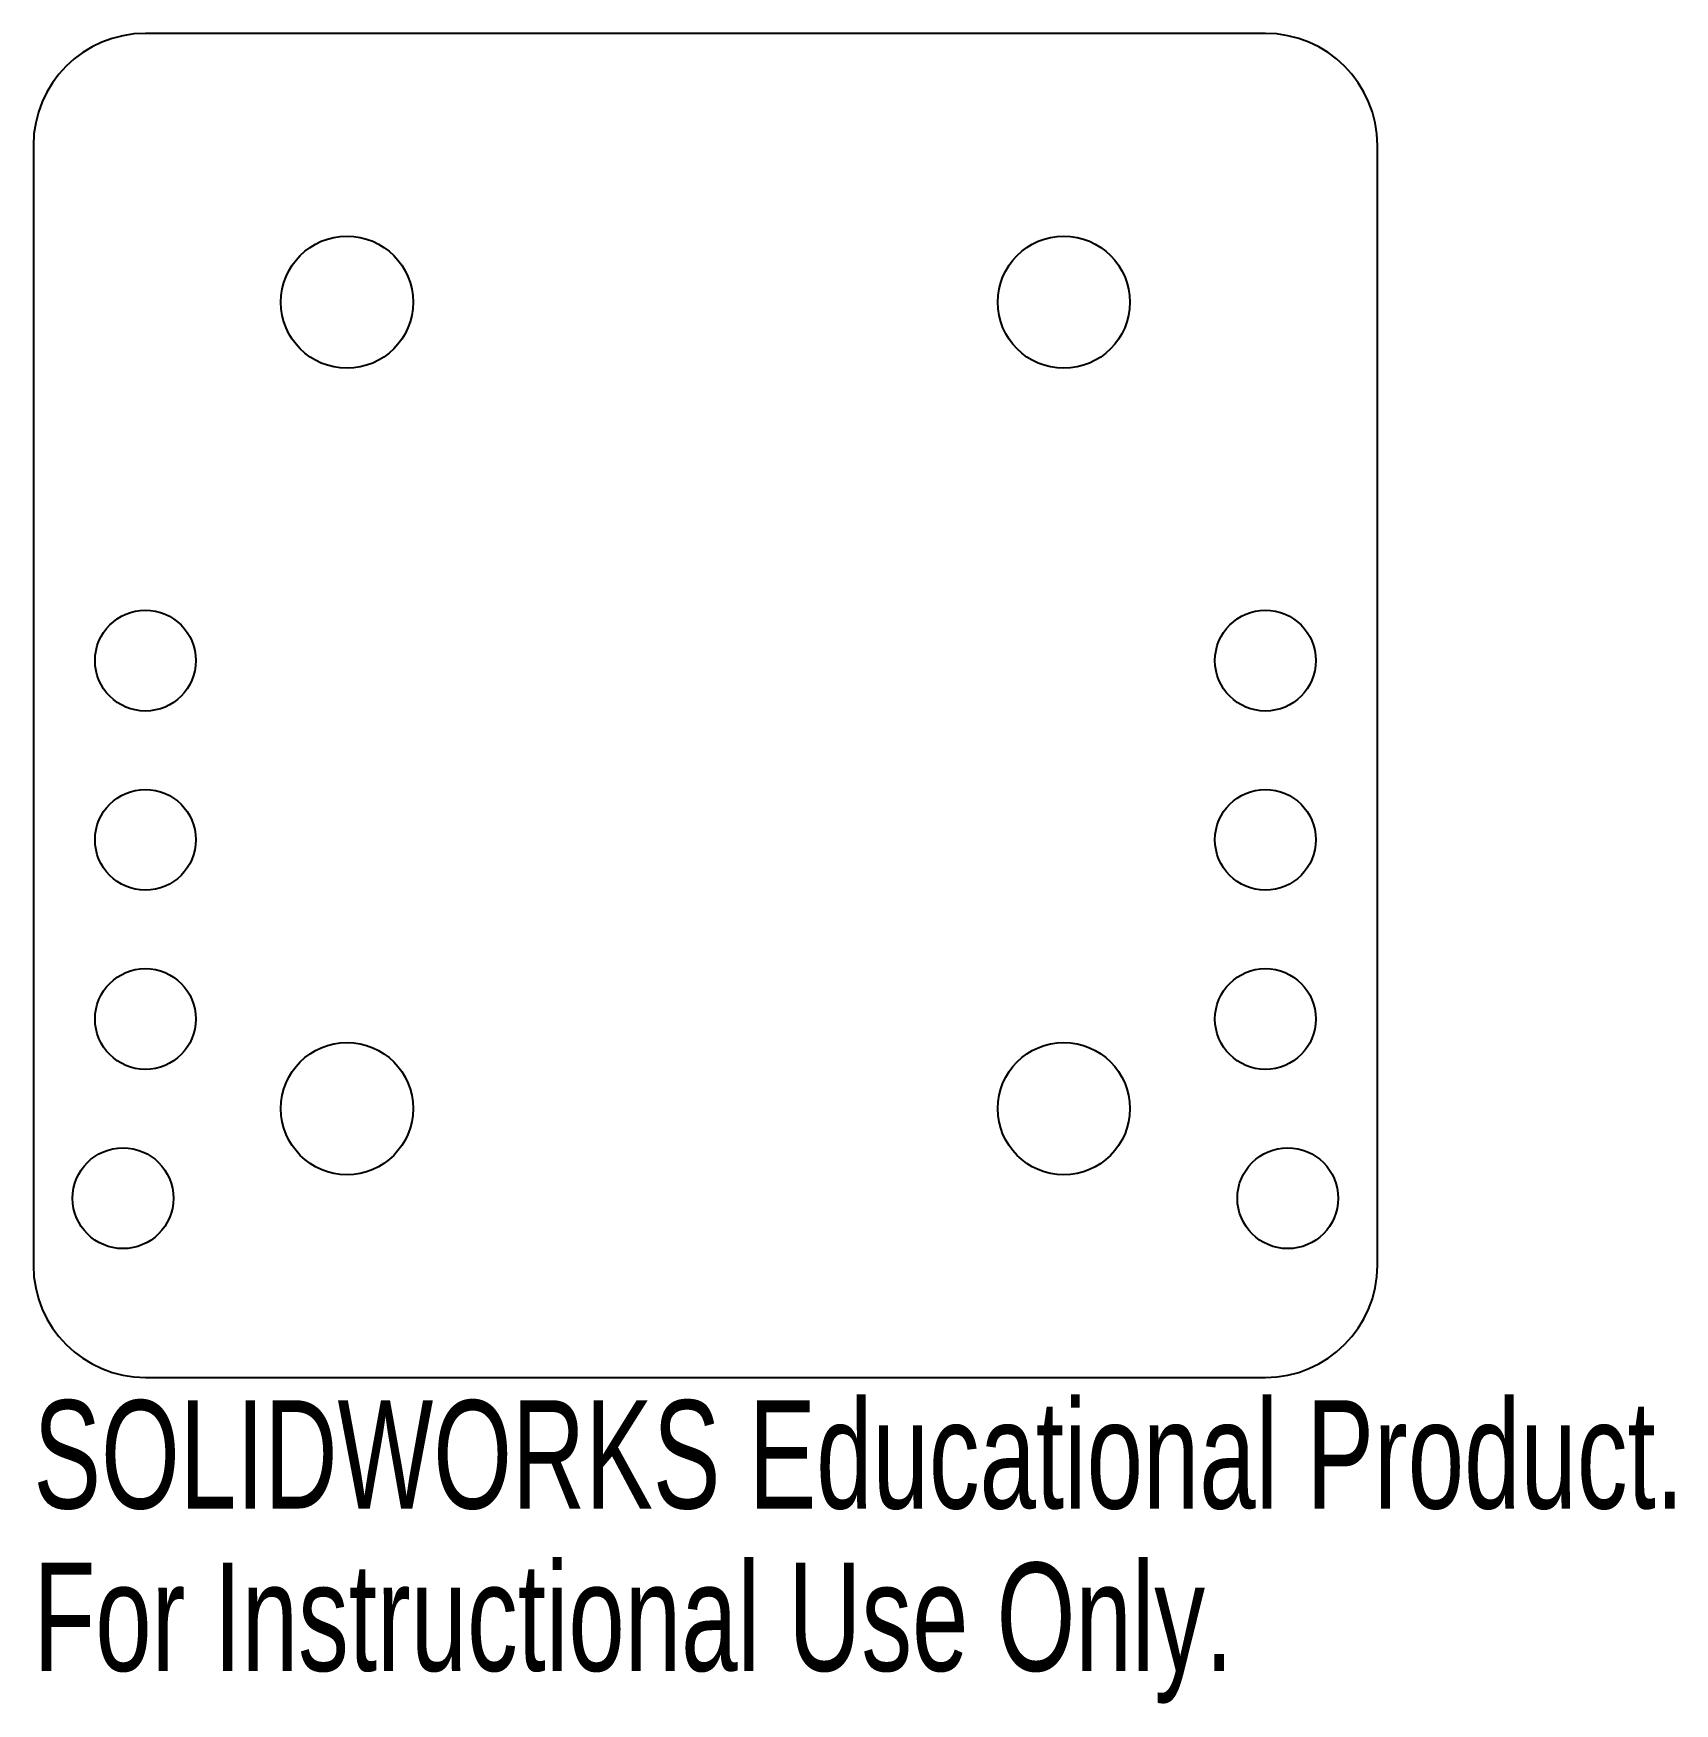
# Model space of a CAD drawing. Header units: millimetres. Extents: x 0 to 73.3, y -14.6 to 60.
import ezdxf

# ---------------------------------------------------------------- set-up
doc = ezdxf.new("R2010")
doc.units = ezdxf.units.MM
doc.styles.add('SLDTEXTSTYLE0', font='TXT', dxfattribs={"width": 0.7})

msp = doc.modelspace()

# ---------------------------------------------------------------- linework, layer by layer
at = {"color": 7, "linetype": 'Continuous', "lineweight": 25}
for p, q in [((55, 60), (5, 60)), ((0, 55), (0, 5)), ((60, 5), (60, 55)), ((5, 0), (55, 0))]:
    msp.add_line(p, q, dxfattribs=at)
for centre, radius in [((14, 48), 2.95), ((46, 48), 2.95), ((5, 32), 2.25), ((55, 32), 2.25), ((5, 24), 2.25), ((55, 24), 2.25), ((5, 16), 2.25), ((55, 16), 2.25), ((14, 12), 2.95), ((46, 12), 2.95), ((4, 8), 2.25), ((56, 8), 2.25)]:
    msp.add_circle(centre, radius, dxfattribs=at)
for centre, start, end in [((5, 55), 90, 180), ((55, 55), 0, 90), ((5, 5), 180, 270), ((55, 5), 270, 0)]:
    msp.add_arc(centre, 5, start, end, dxfattribs=at)

# ---------------------------------------------------------------- texts
at = {"color": 7, "linetype": 'Continuous', "char_height": 4.83362, "attachment_point": 1, "style": 'SLDTEXTSTYLE0'}
for s, insert in [('SOLIDWORKS Educational Product.', (0, -1.02)), ('For Instructional Use Only.', (0, -8.27))]:
    msp.add_mtext(s, dxfattribs=dict(at, insert=insert))

doc.saveas('drawing.dxf')
